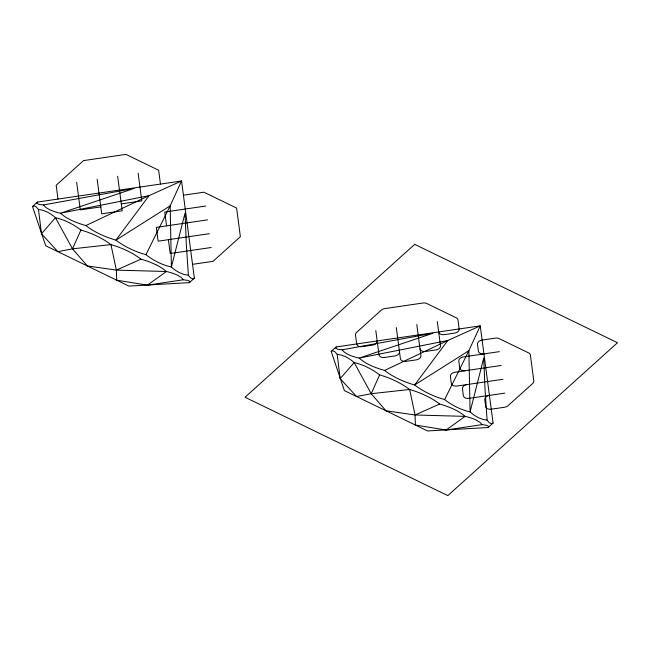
<?xml version="1.0" encoding="UTF-8"?>
<svg xmlns="http://www.w3.org/2000/svg" width="650" height="650" viewBox="0 0 650 650"><rect width="100%" height="100%" fill="white"/><g stroke="black" fill="none" stroke-linecap="round" stroke-linejoin="round"><path stroke-width="0.97" d="M38.472 209.454L41.478 233.789L57.891 251.664L72.499 248.836L80.925 230.043A88.969 59.881 -9 0 0 68.591 222.365A60.296 40.576 -9 0 0 55.477 217.701A50.294 33.849 -9 0 0 46.946 211.868L42.664 210.218L38.472 209.454L36.002 206.668L33.962 205.896A1.406 0.942 -9 0 0 33.451 205.993L32.5 206.562L45.711 245.757L128.854 286.081L189.377 282.644L194.358 278.159L181.545 180.984L37.481 202.069L32.5 206.562M337.171 354.323L340.178 378.658L356.59 396.533L371.199 393.705L379.624 374.92A88.969 59.881 -9 0 0 367.291 367.234A60.296 40.576 -9 0 0 354.177 362.578A50.294 33.849 -9 0 0 345.654 356.736L341.372 355.095L337.171 354.323L334.709 351.536L332.662 350.773A1.406 0.942 -9 0 0 332.158 350.862L331.199 351.431L344.411 390.626L427.562 430.95L488.077 427.521L493.066 423.028L480.244 325.861L336.18 346.946L331.199 351.431M194.358 278.159L193.375 278.752A1.43 0.967 -9 0 1 192.684 278.85L190.629 277.932L188.386 275.259L184.145 274.519L179.879 272.886A48.685 32.76 -9 0 1 171.389 267.012A58.419 39.317 -9 0 1 158.234 262.397A86.076 57.931 -9 0 1 145.941 254.67L170.162 205.831L181.545 180.984L149.11 195.626L85.906 225.558A86.076 57.931 -9 0 1 71.078 220.123A58.419 39.317 -9 0 1 60.458 213.216A48.685 32.76 -9 0 1 49.433 209.625L45.801 207.423L43.453 204.969L38.927 204.352L36.985 203.336A1.43 0.967 -9 0 1 36.92 202.873L37.481 202.069M493.066 423.028L492.074 423.621A1.43 0.967 -9 0 1 491.384 423.727L489.328 422.801L487.094 420.136L482.844 419.388L478.579 417.763A48.685 32.76 -9 0 1 470.088 411.889A58.419 39.317 -9 0 1 456.934 407.266A86.076 57.931 -9 0 1 444.641 399.547L468.861 350.707L480.244 325.861L447.809 340.494L384.605 370.427A86.076 57.931 -9 0 1 369.777 364.991A58.419 39.317 -9 0 1 359.158 358.085A48.685 32.76 -9 0 1 348.14 354.494L344.5 352.292L342.152 349.838L337.626 349.229L335.684 348.213A1.43 0.967 -9 0 1 335.627 347.742L336.18 346.946M41.478 233.789L55.477 217.701L72.499 248.836L87.287 265.915L116.374 270.116L166.408 271.505A50.294 33.849 -9 0 1 177.385 275.129L181.049 277.339L183.406 279.752L188.175 280.467L189.889 281.523A1.406 0.942 -9 0 1 189.914 281.873L189.377 282.644M340.178 378.658L354.177 362.57L371.199 393.705L385.986 410.792L415.074 414.984L465.108 416.374A50.294 33.849 -9 0 1 476.084 419.997L479.749 422.207L482.113 424.621L486.874 425.344L488.597 426.4A1.406 0.942 -9 0 1 488.613 426.749L488.077 427.521M80.925 230.043A96.143 64.707 -9 0 1 96.858 236.072A108.006 72.686 -9 0 1 110.939 244.603L116.374 270.116L116.683 280.174L147.396 285.163L166.408 271.505A60.296 40.576 -9 0 0 155.748 264.631M379.624 374.92A96.143 64.707 -9 0 1 395.566 380.949A108.006 72.686 -9 0 1 409.638 389.472L415.074 414.984L415.382 425.043L446.095 430.032L465.108 416.374M155.74 264.631A88.969 59.881 -9 0 0 140.961 259.163L116.374 270.116M465.108 416.374A60.296 40.576 -9 0 0 454.448 409.508A88.969 59.881 -9 0 0 439.66 404.032L415.074 414.984M43.453 204.969L134.225 188.403L60.458 213.216L149.11 195.626L115.919 240.118A104.496 70.33 -9 0 1 99.353 233.838A93.064 62.627 -9 0 1 85.906 225.558M342.152 349.838L432.924 333.271L359.158 358.085L447.809 340.494L414.619 384.987A104.496 70.33 -9 0 1 398.052 378.706A93.064 62.627 -9 0 1 384.605 370.427M183.406 279.752L147.396 285.163M482.113 424.621L446.095 430.032M100.799 206.895L80.299 209.893L76.651 182.244M121.29 203.897L141.789 200.899L138.141 173.249M183.422 195.203L203.913 192.205L236.6 208.057L240.378 236.689L213.037 261.332L192.538 264.331M205.741 206.034L164.743 212.03L166.571 225.859M207.561 219.854L156.317 227.354L158.145 241.182L209.389 233.683M211.209 247.504L170.219 253.508L168.391 239.679M499.346 351.65L463.45 356.899A5.151 3.461 -9 0 0 458.811 361.083L459.721 368.038A5.151 3.461 -9 0 0 465.27 370.727M501.174 365.471L455.024 372.231A5.151 3.461 -9 0 0 450.385 376.407L451.303 383.362A5.151 3.461 -9 0 0 456.844 386.051L502.994 379.299M504.814 393.128L468.918 398.377A5.151 3.461 -9 0 1 463.369 395.688L462.451 388.733A5.151 3.461 -9 0 1 467.098 384.556M72.499 248.836L110.939 244.603A108.006 72.686 -9 0 1 127.465 250.916A96.143 64.707 -9 0 1 140.952 259.163M371.199 393.705L409.638 389.472A108.006 72.686 -9 0 1 426.173 395.793A96.143 64.707 -9 0 1 439.66 404.032M437.296 321.555L440.489 345.767A5.151 3.461 -9 0 1 435.849 349.952L425.539 351.455A5.151 3.461 -9 0 1 419.997 348.766M416.796 324.553L420.907 355.68A5.151 3.461 -9 0 1 416.268 359.864L405.957 361.368A5.151 3.461 -9 0 1 400.408 358.678L396.305 327.551M375.806 330.549L378.999 354.77A5.151 3.461 -9 0 0 384.548 357.459L394.859 355.948A5.151 3.461 -9 0 0 399.498 351.772M160.461 184.072L158.641 170.243L125.954 154.391L83.501 160.607L56.152 185.242L57.98 199.071M117.642 176.248L122.208 210.811L101.709 213.809L97.151 179.246M487.094 420.136L485.006 389.106L483.746 357.923L470.088 411.889L468.861 350.707L414.619 384.987A104.496 70.33 -9 0 0 428.659 393.551A93.064 62.627 -9 0 0 444.641 399.547M188.386 275.259L186.306 244.229L185.047 213.054L171.389 267.012L170.162 205.831L115.919 240.118A104.496 70.33 -9 0 0 129.951 248.674A93.064 62.627 -9 0 0 145.941 254.67M438.669 331.939A5.151 3.461 -9 0 0 444.21 334.636L454.521 333.125A5.151 3.461 -9 0 0 459.16 328.941L457.982 319.979A5.151 3.461 -9 0 0 456.17 317.769L426.733 303.485A5.151 3.461 -9 0 0 422.996 303.006L384.767 308.604A5.151 3.461 -9 0 0 381.298 310.139L356.671 332.329A5.151 3.461 -9 0 0 355.493 334.977L356.679 343.939A5.151 3.461 -9 0 0 362.229 346.637L372.539 345.126A5.151 3.461 -9 0 0 377.179 340.941M483.941 353.901A5.151 3.461 -9 0 1 478.4 351.211L477.482 344.256A5.151 3.461 -9 0 1 482.121 340.08L495.414 338.13A5.151 3.461 -9 0 1 499.151 338.609L528.588 352.885A5.151 3.461 -9 0 1 530.4 355.095L533.804 380.884A5.151 3.461 -9 0 1 532.626 383.533L507.999 405.722A5.151 3.461 -9 0 1 504.53 407.257L491.238 409.207A5.151 3.461 -9 0 1 485.688 406.518L484.778 399.563A5.151 3.461 -9 0 1 489.418 395.379M414.7 244.368L245.034 397.248L447.834 495.609L617.5 342.729L414.7 244.368"/></g></svg>
